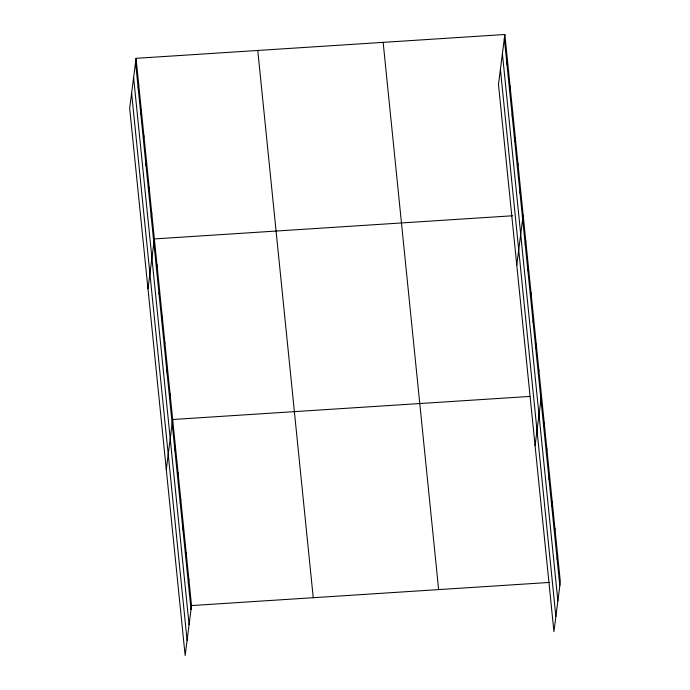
<?xml version="1.0" encoding="UTF-8"?>
<svg xmlns="http://www.w3.org/2000/svg" width="690" height="690" viewBox="0 0 690 690"><rect width="100%" height="100%" fill="white"/><g stroke="black" fill="none" stroke-linecap="round" stroke-linejoin="round"><path stroke-width="1.03" d="M136.068 58.331L129.668 108.261L185.144 655.5L191.535 605.57L136.068 58.331L504.856 34.5L560.332 581.739L553.932 631.669L498.465 84.43L504.856 34.5M138.164 88.156L138.681 84.128M140.777 113.954L141.295 109.926M143.399 139.751L143.908 135.723M146.013 165.548L146.53 161.52M148.626 191.346L149.143 187.326M151.239 217.143L151.757 213.124M147.979 288.851L154.37 238.921L512.584 215.772M156.475 268.738L156.984 264.719M159.088 294.544L159.606 290.516M161.702 320.341L162.219 316.313M164.315 346.139L164.832 342.111M166.928 371.936L167.446 367.908M169.55 397.733L170.059 393.705M166.281 469.442L172.681 419.503L529.825 396.431M174.855 450.113L175.372 446.085M177.554 476.695L178.063 472.667M180.245 503.269L180.763 499.25M182.936 529.851L183.454 525.823M185.636 556.433L186.153 552.405M188.327 583.016L188.844 578.988M506.96 64.325L507.469 60.297M509.574 90.123L510.091 86.095M512.187 115.92L512.705 111.892M514.8 141.717L515.318 137.689M517.414 167.515L517.931 163.487M520.036 193.312L520.545 189.293M516.767 265.02L523.167 215.09M525.263 244.907L525.78 240.888M527.876 270.713L528.393 266.685M530.489 296.51L531.007 292.482M533.111 322.308L533.62 318.28M535.725 348.105L536.242 344.077M538.338 373.902L538.856 369.875M535.069 445.611L541.469 395.672M543.651 426.282L544.16 422.254M546.342 452.864L546.86 448.836M549.033 479.438L549.551 475.419M551.733 506.02L552.25 501.992M554.424 532.602L554.941 528.575M557.123 559.185L557.632 555.157M191.535 605.57L549.749 582.42M504.338 38.528L559.814 585.758M502.398 53.673L557.874 600.912M500.405 69.285L555.873 616.515M383.157 42.366L438.633 589.596M257.767 50.465L313.243 597.704M135.55 62.359L191.026 609.589M133.61 77.504L189.086 624.743M131.609 93.115L187.085 640.346"/></g></svg>
